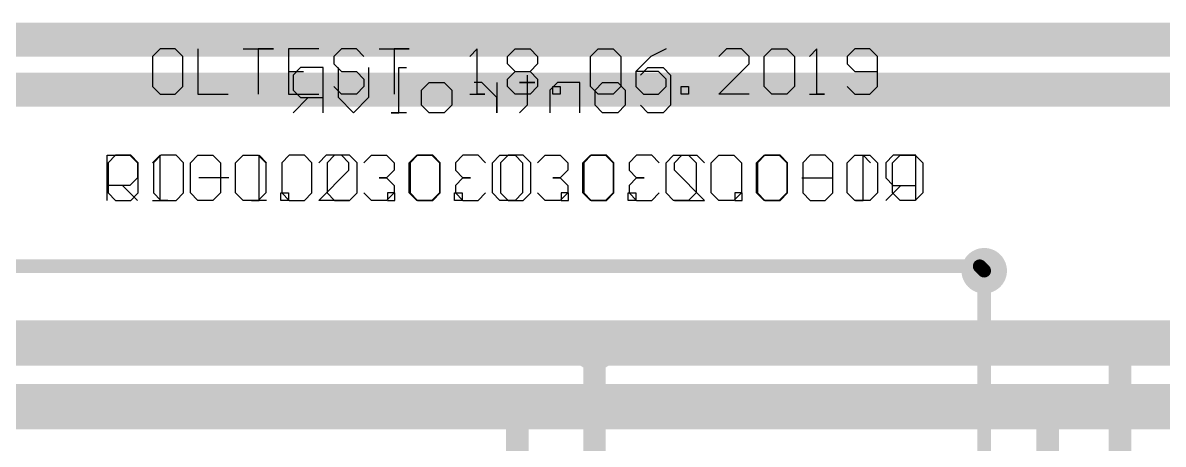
# Model space of a CAD drawing. Header units: millimetres. Extents: x 29 to 180, y 30 to 200.
# Drawn here: x 97.58 to 122.75, y 79.67 to 88.98 of the extents above; entities that cross this region are included whole.
import ezdxf

# ---------------------------------------------------------------- set-up
doc = ezdxf.new("R2010")
doc.units = ezdxf.units.MM
for name, color, linetype in [('BottomLayer', 5, 'Continuous'), ('BottomOverlay', 54, 'Continuous'), ('BottomSolder', 6, 'Continuous'), ('MultiLayer', 9, 'Continuous'), ('TopLayer', 1, 'Continuous'), ('TopOverlay', 2, 'Continuous'), ('TopSolder', 216, 'Continuous'), ('ViaHoleLayer', 16, 'Continuous')]:
    doc.layers.add(name, color=color, linetype=linetype)

msp = doc.modelspace()

# ---------------------------------------------------------------- linework, layer by layer
at = {"layer": 'BottomLayer'}
for points, const_width in [([(118.6, 83.5, 1), (119, 83.5, 1)], 0.4), ([(118.725, 83.5, 1), (118.875, 83.5, 1)], 0.15), ([(121.6, 81.9, 1), (122, 81.9, 1)], 0.4), ([(110, 81.8, 1), (110.4, 81.8, 1)], 0.4), ([(110.075, 81.8, 1), (110.325, 81.8, 1)], 0.25), ([(121.675, 81.9, 1), (121.925, 81.9, 1)], 0.25), ([(108.3, 80.5, 1), (108.7, 80.5, 1)], 0.4), ([(120, 80.5, 1), (120.4, 80.5, 1)], 0.4), ([(108.375, 80.5, 1), (108.625, 80.5, 1)], 0.25), ([(120.075, 80.5, 1), (120.325, 80.5, 1)], 0.25)]:
    msp.add_lwpolyline(points, format="xyb", close=True, dxfattribs=dict(at, const_width=const_width))
for points, const_width in [([(118.8, 71.5), (118.8, 83.5)], 0.3), ([(110.2, 72.35), (110.2, 81.8)], 0.5), ([(121.8, 71.525), (121.8, 81.9)], 0.5), ([(108.5, 72.425), (108.5, 80.5)], 0.5), ([(120.2, 71.55), (120.2, 80.5)], 0.5)]:
    msp.add_lwpolyline(points, dxfattribs=dict(at, const_width=const_width))
at = {"layer": 'BottomOverlay'}
for p, q in [((103.715, 87.989), (103.549, 87.822)), ((104.215, 87.989), (103.715, 87.989)), ((104.215, 86.989), (104.215, 87.989)), ((104.548, 87.323), (104.548, 87.989)), ((105.215, 87.989), (105.215, 87.323)), ((105.881, 86.989), (105.881, 87.989)), ((105.881, 87.989), (106.048, 87.989)), ((111.213, 87.822), (111.38, 87.989)), ((111.38, 87.989), (111.713, 87.989)), ((111.713, 87.989), (111.879, 87.822)), ((103.549, 87.822), (103.549, 87.489)), ((106.381, 87.489), (106.548, 87.656)), ((106.548, 87.656), (106.881, 87.656)), ((106.881, 87.656), (107.048, 87.489)), ((107.714, 87.656), (107.548, 87.656)), ((107.881, 87.489), (107.714, 87.656)), ((108.047, 87.656), (108.047, 86.989)), ((108.88, 87.656), (108.547, 87.656)), ((108.547, 87.656), (108.714, 87.656)), ((108.714, 87.822), (108.714, 87.656)), ((108.714, 87.656), (108.88, 87.656)), ((108.714, 87.656), (108.714, 87.156)), ((109.38, 87.656), (109.214, 87.489)), ((109.88, 87.656), (109.38, 87.656)), ((109.88, 86.989), (109.88, 87.656)), ((110.213, 87.489), (110.38, 87.656)), ((110.38, 87.656), (110.713, 87.656)), ((110.713, 87.656), (110.88, 87.489)), ((111.879, 87.822), (111.879, 87.156)), ((103.549, 87.489), (103.715, 87.323)), ((106.381, 87.156), (106.381, 87.489)), ((107.048, 87.489), (107.048, 87.156)), ((108.047, 87.323), (107.881, 87.489)), ((109.214, 87.489), (109.214, 86.989)), ((110.213, 87.156), (110.213, 87.489)), ((110.88, 87.489), (110.88, 87.156)), ((103.882, 87.323), (103.549, 86.989)), ((103.715, 87.323), (104.215, 87.323)), ((104.882, 86.989), (104.548, 87.323)), ((105.215, 87.323), (104.882, 86.989)), ((106.548, 86.989), (106.381, 87.156)), ((107.048, 87.156), (106.881, 86.989)), ((108.047, 86.989), (108.047, 87.323)), ((108.714, 87.156), (108.547, 86.989)), ((110.38, 86.989), (110.213, 87.156)), ((110.88, 87.156), (110.713, 86.989)), ((111.38, 86.989), (111.213, 87.156)), ((111.879, 87.156), (111.713, 86.989)), ((106.048, 86.989), (105.715, 86.989)), ((105.715, 86.989), (105.881, 86.989)), ((106.881, 86.989), (106.548, 86.989)), ((110.713, 86.989), (110.38, 86.989)), ((111.713, 86.989), (111.38, 86.989)), ((99.632, 86.05), (99.466, 85.883)), ((99.466, 85.883), (99.466, 85.217)), ((99.965, 86.05), (99.632, 86.05)), ((100.132, 85.883), (99.965, 86.05)), ((100.132, 85.217), (100.132, 85.883)), ((100.632, 86.05), (100.465, 85.883)), ((100.465, 85.883), (100.465, 85.217)), ((100.965, 86.05), (100.632, 86.05)), ((101.132, 85.883), (100.965, 86.05)), ((101.132, 85.217), (101.132, 85.883)), ((102.798, 85.05), (102.798, 86.05)), ((102.798, 86.05), (102.964, 85.883)), ((103.464, 86.05), (103.298, 85.883)), ((103.298, 85.883), (103.298, 85.217)), ((103.797, 86.05), (103.464, 86.05)), ((103.964, 85.883), (103.797, 86.05)), ((103.964, 85.217), (103.964, 85.883)), ((104.464, 86.05), (104.297, 85.883)), ((104.297, 85.883), (104.297, 85.217)), ((104.797, 86.05), (104.464, 86.05)), ((104.964, 85.883), (104.797, 86.05)), ((104.964, 85.217), (104.964, 85.883)), ((106.297, 86.05), (106.13, 85.883)), ((106.13, 85.883), (106.13, 85.217)), ((106.63, 86.05), (106.297, 86.05)), ((106.797, 85.883), (106.63, 86.05)), ((106.797, 85.217), (106.797, 85.883)), ((107.296, 86.05), (107.13, 85.883)), ((107.13, 85.883), (107.13, 85.717)), ((107.63, 86.05), (107.296, 86.05)), ((107.796, 85.883), (107.63, 86.05)), ((108.296, 86.05), (108.129, 85.883)), ((108.129, 85.883), (108.129, 85.217)), ((108.629, 86.05), (108.296, 86.05)), ((108.796, 85.883), (108.629, 86.05)), ((108.796, 85.217), (108.796, 85.883)), ((110.129, 86.05), (109.962, 85.883)), ((109.962, 85.883), (109.962, 85.217)), ((110.462, 86.05), (110.129, 86.05)), ((110.629, 85.883), (110.462, 86.05)), ((110.629, 85.217), (110.629, 85.883)), ((111.128, 86.05), (110.962, 85.883)), ((110.962, 85.883), (110.962, 85.717)), ((111.462, 86.05), (111.128, 86.05)), ((111.628, 85.883), (111.462, 86.05)), ((111.962, 85.883), (112.128, 86.05)), ((111.962, 85.717), (111.962, 85.883)), ((112.128, 86.05), (112.461, 86.05)), ((112.461, 86.05), (112.628, 85.883)), ((113.961, 86.05), (113.794, 85.883)), ((113.794, 85.883), (113.794, 85.217)), ((114.294, 86.05), (113.961, 86.05)), ((114.461, 85.883), (114.294, 86.05)), ((114.461, 85.217), (114.461, 85.883)), ((114.961, 86.05), (114.794, 85.883)), ((114.794, 85.883), (114.794, 85.217)), ((115.294, 86.05), (114.961, 86.05)), ((115.46, 85.883), (115.294, 86.05)), ((115.46, 85.217), (115.46, 85.883)), ((116.127, 85.05), (116.127, 86.05)), ((116.127, 86.05), (116.293, 85.883)), ((116.793, 86.05), (116.627, 85.883)), ((116.627, 85.883), (116.627, 85.55)), ((117.293, 86.05), (116.793, 86.05)), ((117.293, 85.05), (117.293, 86.05)), ((107.13, 85.717), (107.296, 85.55)), ((110.962, 85.717), (111.128, 85.55)), ((112.628, 85.05), (111.962, 85.717)), ((102.131, 85.55), (101.465, 85.55)), ((107.296, 85.55), (107.13, 85.383)), ((107.13, 85.383), (107.13, 85.217)), ((107.296, 85.55), (107.463, 85.55)), ((107.463, 85.55), (107.296, 85.55)), ((111.128, 85.55), (110.962, 85.383)), ((110.962, 85.383), (110.962, 85.217)), ((111.128, 85.55), (111.295, 85.55)), ((111.295, 85.55), (111.128, 85.55)), ((116.627, 85.55), (116.793, 85.383)), ((116.96, 85.383), (116.627, 85.05)), ((116.793, 85.383), (117.293, 85.383)), ((99.466, 85.217), (99.632, 85.05)), ((99.965, 85.05), (100.132, 85.217)), ((100.465, 85.217), (100.632, 85.05)), ((100.965, 85.05), (101.132, 85.217)), ((103.298, 85.217), (103.464, 85.05)), ((103.797, 85.05), (103.964, 85.217)), ((104.297, 85.217), (104.464, 85.05)), ((104.797, 85.05), (104.964, 85.217)), ((105.797, 85.217), (105.63, 85.217)), ((105.63, 85.217), (105.63, 85.05)), ((105.797, 85.05), (105.797, 85.217)), ((106.13, 85.217), (106.297, 85.05)), ((106.63, 85.05), (106.797, 85.217)), ((107.13, 85.217), (107.296, 85.05)), ((107.63, 85.05), (107.796, 85.217)), ((108.129, 85.217), (108.296, 85.05)), ((108.629, 85.05), (108.796, 85.217)), ((109.629, 85.217), (109.462, 85.217)), ((109.462, 85.217), (109.462, 85.05)), ((109.629, 85.05), (109.629, 85.217)), ((109.962, 85.217), (110.129, 85.05)), ((110.462, 85.05), (110.629, 85.217)), ((110.962, 85.217), (111.128, 85.05)), ((111.462, 85.05), (111.628, 85.217)), ((113.461, 85.217), (113.294, 85.217)), ((113.294, 85.217), (113.294, 85.05)), ((113.461, 85.05), (113.461, 85.217)), ((113.794, 85.217), (113.961, 85.05)), ((114.294, 85.05), (114.461, 85.217)), ((114.794, 85.217), (114.961, 85.05)), ((115.294, 85.05), (115.46, 85.217)), ((99.632, 85.05), (99.965, 85.05)), ((100.632, 85.05), (100.965, 85.05)), ((102.964, 85.05), (102.631, 85.05)), ((102.631, 85.05), (102.798, 85.05)), ((103.464, 85.05), (103.797, 85.05)), ((104.464, 85.05), (104.797, 85.05)), ((105.63, 85.05), (105.797, 85.05)), ((106.297, 85.05), (106.63, 85.05)), ((107.296, 85.05), (107.63, 85.05)), ((108.296, 85.05), (108.629, 85.05)), ((109.462, 85.05), (109.629, 85.05)), ((110.129, 85.05), (110.462, 85.05)), ((111.128, 85.05), (111.462, 85.05)), ((111.962, 85.05), (112.628, 85.05)), ((113.294, 85.05), (113.461, 85.05)), ((113.961, 85.05), (114.294, 85.05)), ((114.961, 85.05), (115.294, 85.05)), ((116.293, 85.05), (115.96, 85.05)), ((115.96, 85.05), (116.127, 85.05))]:
    msp.add_line(p, q, dxfattribs=at)
at = {"layer": 'BottomSolder', "const_width": 0.502}
for points in [[(118.549, 83.5, 1), (119.051, 83.5, 1)], [(109.949, 81.8, 1), (110.451, 81.8, 1)], [(121.549, 81.9, 1), (122.051, 81.9, 1)], [(108.249, 80.5, 1), (108.751, 80.5, 1)], [(119.949, 80.5, 1), (120.451, 80.5, 1)]]:
    msp.add_lwpolyline(points, format="xyb", close=True, dxfattribs=at)
at = {"layer": 'MultiLayer', "const_width": 0.4}
for points in [[(118.6, 83.5, 1), (119, 83.5, 1)], [(121.6, 81.9, 1), (122, 81.9, 1)], [(110, 81.8, 1), (110.4, 81.8, 1)], [(108.3, 80.5, 1), (108.7, 80.5, 1)], [(120, 80.5, 1), (120.4, 80.5, 1)]]:
    msp.add_lwpolyline(points, format="xyb", close=True, dxfattribs=at)
at = {"layer": 'TopLayer'}
for points, const_width in [([(70.1, 88.6), (138.9, 88.6)], 0.75), ([(71.1, 87.5), (139.9, 87.5)], 0.75), ([(79.5, 83.6), (118.7, 83.6)], 0.3), ([(118.7, 83.6), (118.8, 83.5)], 0.3), ([(81.704, 81.904), (130.4, 81.904)], 1), ([(83.2, 80.5), (108.5, 80.5)], 1), ([(108.5, 80.5), (120.2, 80.5)], 1), ([(120.2, 80.5), (143.2, 80.5)], 1)]:
    msp.add_lwpolyline(points, dxfattribs=dict(at, const_width=const_width))
for points, const_width in [([(118.6, 83.5, 1), (119, 83.5, 1)], 0.4), ([(118.625, 83.6, 1), (118.775, 83.6, 1)], 0.15), ([(118.625, 83.6, 1), (118.775, 83.6, 1)], 0.15), ([(118.725, 83.5, 1), (118.875, 83.5, 1)], 0.15), ([(121.6, 81.9, 1), (122, 81.9, 1)], 0.4), ([(110, 81.8, 1), (110.4, 81.8, 1)], 0.4), ([(108.25, 80.5, 1), (108.75, 80.5, 1)], 0.5), ([(108.25, 80.5, 1), (108.75, 80.5, 1)], 0.5), ([(108.3, 80.5, 1), (108.7, 80.5, 1)], 0.4), ([(119.95, 80.5, 1), (120.45, 80.5, 1)], 0.5), ([(119.95, 80.5, 1), (120.45, 80.5, 1)], 0.5), ([(120, 80.5, 1), (120.4, 80.5, 1)], 0.4)]:
    msp.add_lwpolyline(points, format="xyb", close=True, dxfattribs=dict(at, const_width=const_width))
at = {"layer": 'TopOverlay'}
for p, q in [((100.615, 88.399), (100.448, 88.233)), ((100.948, 88.399), (100.615, 88.399)), ((101.115, 88.233), (100.948, 88.399)), ((101.448, 88.399), (101.448, 87.4)), ((102.448, 88.399), (103.114, 88.399)), ((103.114, 88.399), (102.781, 88.399)), ((102.781, 88.399), (102.781, 87.4)), ((104.114, 88.399), (103.447, 88.399)), ((103.447, 88.399), (103.447, 87.4)), ((104.614, 88.399), (104.447, 88.233)), ((104.947, 88.399), (104.614, 88.399)), ((105.113, 88.233), (104.947, 88.399)), ((105.447, 88.399), (106.113, 88.399)), ((106.113, 88.399), (105.78, 88.399)), ((105.78, 88.399), (105.78, 87.4)), ((107.613, 88.399), (107.446, 88.233)), ((107.613, 87.4), (107.613, 88.399)), ((108.279, 88.233), (108.446, 88.399)), ((108.446, 88.399), (108.779, 88.399)), ((108.779, 88.399), (108.945, 88.233)), ((110.112, 88.233), (110.278, 88.399)), ((110.278, 88.399), (110.612, 88.399)), ((110.612, 88.399), (110.778, 88.233)), ((111.778, 88.399), (111.445, 88.233)), ((113.111, 88.399), (112.944, 88.233)), ((113.444, 88.399), (113.111, 88.399)), ((113.611, 88.233), (113.444, 88.399)), ((113.944, 88.233), (114.11, 88.399)), ((114.11, 88.399), (114.444, 88.399)), ((114.444, 88.399), (114.61, 88.233)), ((115.11, 88.399), (114.944, 88.233)), ((115.11, 87.4), (115.11, 88.399)), ((115.943, 88.399), (115.777, 88.233)), ((116.276, 88.399), (115.943, 88.399)), ((116.443, 88.233), (116.276, 88.399)), ((100.448, 88.233), (100.448, 87.566)), ((101.115, 87.566), (101.115, 88.233)), ((104.447, 88.233), (104.447, 88.066)), ((108.279, 88.066), (108.279, 88.233)), ((108.945, 88.233), (108.945, 88.066)), ((110.112, 87.566), (110.112, 88.233)), ((110.778, 88.233), (110.778, 87.566)), ((111.445, 88.233), (111.111, 87.899)), ((113.611, 88.066), (113.611, 88.233)), ((113.944, 87.566), (113.944, 88.233)), ((114.61, 88.233), (114.61, 87.566)), ((115.777, 88.233), (115.777, 88.066)), ((116.443, 87.566), (116.443, 88.233)), ((103.447, 87.899), (103.78, 87.899)), ((104.447, 88.066), (104.614, 87.899)), ((104.614, 87.899), (104.947, 87.899)), ((104.947, 87.899), (105.113, 87.733)), ((108.446, 87.899), (108.279, 88.066)), ((108.279, 87.733), (108.446, 87.899)), ((108.446, 87.899), (108.779, 87.899)), ((108.945, 88.066), (108.779, 87.899)), ((108.779, 87.899), (108.945, 87.733)), ((111.111, 87.899), (111.111, 87.566)), ((111.611, 87.899), (111.111, 87.899)), ((111.778, 87.733), (111.611, 87.899)), ((112.944, 87.4), (113.611, 88.066)), ((115.777, 88.066), (115.943, 87.899)), ((115.943, 87.899), (116.443, 87.899)), ((105.113, 87.733), (105.113, 87.566)), ((108.279, 87.566), (108.279, 87.733)), ((108.945, 87.733), (108.945, 87.566)), ((111.778, 87.566), (111.778, 87.733)), ((100.448, 87.566), (100.615, 87.4)), ((100.615, 87.4), (100.948, 87.4)), ((100.948, 87.4), (101.115, 87.566)), ((101.448, 87.4), (102.114, 87.4)), ((103.447, 87.4), (104.114, 87.4)), ((104.614, 87.4), (104.447, 87.566)), ((104.947, 87.4), (104.614, 87.4)), ((105.113, 87.566), (104.947, 87.4)), ((107.446, 87.4), (107.779, 87.4)), ((107.779, 87.4), (107.613, 87.4)), ((108.446, 87.4), (108.279, 87.566)), ((108.779, 87.4), (108.446, 87.4)), ((108.945, 87.566), (108.779, 87.4)), ((109.279, 87.4), (109.279, 87.566)), ((109.279, 87.566), (109.445, 87.566)), ((109.445, 87.4), (109.279, 87.4)), ((109.445, 87.566), (109.445, 87.4)), ((110.278, 87.4), (110.112, 87.566)), ((110.612, 87.4), (110.278, 87.4)), ((110.778, 87.566), (110.612, 87.4)), ((111.111, 87.566), (111.278, 87.4)), ((111.278, 87.4), (111.611, 87.4)), ((111.611, 87.4), (111.778, 87.566)), ((112.111, 87.4), (112.111, 87.566)), ((112.111, 87.566), (112.278, 87.566)), ((112.278, 87.4), (112.111, 87.4)), ((112.278, 87.566), (112.278, 87.4)), ((113.611, 87.4), (112.944, 87.4)), ((114.11, 87.4), (113.944, 87.566)), ((114.444, 87.4), (114.11, 87.4)), ((114.61, 87.566), (114.444, 87.4)), ((114.944, 87.4), (115.277, 87.4)), ((115.277, 87.4), (115.11, 87.4)), ((115.777, 87.566), (115.943, 87.4)), ((115.943, 87.4), (116.276, 87.4)), ((116.276, 87.4), (116.443, 87.566)), ((99.449, 85.05), (99.449, 86.05)), ((99.449, 86.05), (99.948, 86.05)), ((99.948, 86.05), (100.115, 85.883)), ((100.115, 85.883), (100.115, 85.55)), ((100.615, 86.05), (100.448, 85.883)), ((100.615, 85.05), (100.615, 86.05)), ((101.281, 85.883), (101.448, 86.05)), ((101.281, 85.217), (101.281, 85.883)), ((101.448, 86.05), (101.781, 86.05)), ((101.781, 86.05), (101.948, 85.883)), ((101.948, 85.883), (101.948, 85.217)), ((102.281, 85.883), (102.448, 86.05)), ((102.281, 85.217), (102.281, 85.883)), ((102.448, 86.05), (102.781, 86.05)), ((102.781, 86.05), (102.947, 85.883)), ((102.947, 85.883), (102.947, 85.217)), ((104.28, 86.05), (104.114, 85.883)), ((104.614, 86.05), (104.28, 86.05)), ((104.78, 85.883), (104.614, 86.05)), ((104.78, 85.717), (104.78, 85.883)), ((105.113, 85.883), (105.28, 86.05)), ((105.28, 86.05), (105.613, 86.05)), ((105.613, 86.05), (105.78, 85.883)), ((105.78, 85.883), (105.78, 85.717)), ((106.113, 85.883), (106.28, 86.05)), ((106.113, 85.217), (106.113, 85.883)), ((106.28, 86.05), (106.613, 86.05)), ((106.613, 86.05), (106.779, 85.883)), ((106.779, 85.883), (106.779, 85.217)), ((107.946, 85.883), (108.112, 86.05)), ((107.946, 85.217), (107.946, 85.883)), ((108.112, 86.05), (108.446, 86.05)), ((108.446, 86.05), (108.612, 85.883)), ((108.612, 85.883), (108.612, 85.217)), ((108.945, 85.883), (109.112, 86.05)), ((109.112, 86.05), (109.445, 86.05)), ((109.445, 86.05), (109.612, 85.883)), ((109.612, 85.883), (109.612, 85.717)), ((109.945, 85.883), (110.112, 86.05)), ((109.945, 85.217), (109.945, 85.883)), ((110.112, 86.05), (110.445, 86.05)), ((110.445, 86.05), (110.612, 85.883)), ((110.612, 85.883), (110.612, 85.217)), ((111.778, 85.883), (111.945, 86.05)), ((111.778, 85.217), (111.778, 85.883)), ((111.945, 86.05), (112.278, 86.05)), ((112.278, 86.05), (112.444, 85.883)), ((112.444, 85.883), (112.444, 85.217)), ((112.778, 85.883), (112.944, 86.05)), ((112.778, 85.217), (112.778, 85.883)), ((112.944, 86.05), (113.277, 86.05)), ((113.277, 86.05), (113.444, 85.883)), ((113.444, 85.883), (113.444, 85.217)), ((113.777, 85.883), (113.944, 86.05)), ((113.777, 85.217), (113.777, 85.883)), ((113.944, 86.05), (114.277, 86.05)), ((114.277, 86.05), (114.444, 85.883)), ((114.444, 85.883), (114.444, 85.217)), ((115.777, 85.883), (115.943, 86.05)), ((115.777, 85.217), (115.777, 85.883)), ((115.943, 86.05), (116.276, 86.05)), ((116.276, 86.05), (116.443, 85.883)), ((116.443, 85.883), (116.443, 85.217)), ((116.776, 85.883), (116.943, 86.05)), ((116.776, 85.217), (116.776, 85.883)), ((116.943, 86.05), (117.276, 86.05)), ((117.276, 86.05), (117.443, 85.883)), ((117.443, 85.883), (117.443, 85.217)), ((104.114, 85.05), (104.78, 85.717)), ((105.78, 85.717), (105.613, 85.55)), ((109.612, 85.717), (109.445, 85.55)), ((99.948, 85.383), (99.449, 85.383)), ((99.782, 85.383), (100.115, 85.05)), ((100.115, 85.55), (99.948, 85.383)), ((105.613, 85.55), (105.447, 85.55)), ((105.447, 85.55), (105.613, 85.55)), ((105.613, 85.55), (105.78, 85.383)), ((105.78, 85.383), (105.78, 85.217)), ((109.445, 85.55), (109.279, 85.55)), ((109.279, 85.55), (109.445, 85.55)), ((109.445, 85.55), (109.612, 85.383)), ((109.612, 85.383), (109.612, 85.217)), ((114.777, 85.55), (115.443, 85.55)), ((101.448, 85.05), (101.281, 85.217)), ((101.948, 85.217), (101.781, 85.05)), ((102.448, 85.05), (102.281, 85.217)), ((102.947, 85.217), (102.781, 85.05)), ((103.281, 85.05), (103.281, 85.217)), ((103.281, 85.217), (103.447, 85.217)), ((103.447, 85.217), (103.447, 85.05)), ((105.28, 85.05), (105.113, 85.217)), ((105.78, 85.217), (105.613, 85.05)), ((106.28, 85.05), (106.113, 85.217)), ((106.779, 85.217), (106.613, 85.05)), ((107.113, 85.05), (107.113, 85.217)), ((107.113, 85.217), (107.279, 85.217)), ((107.279, 85.217), (107.279, 85.05)), ((108.112, 85.05), (107.946, 85.217)), ((108.612, 85.217), (108.446, 85.05)), ((109.112, 85.05), (108.945, 85.217)), ((109.612, 85.217), (109.445, 85.05)), ((110.112, 85.05), (109.945, 85.217)), ((110.612, 85.217), (110.445, 85.05)), ((110.945, 85.05), (110.945, 85.217)), ((110.945, 85.217), (111.111, 85.217)), ((111.111, 85.217), (111.111, 85.05)), ((111.945, 85.05), (111.778, 85.217)), ((112.444, 85.217), (112.278, 85.05)), ((112.944, 85.05), (112.778, 85.217)), ((113.444, 85.217), (113.277, 85.05)), ((113.944, 85.05), (113.777, 85.217)), ((114.444, 85.217), (114.277, 85.05)), ((115.943, 85.05), (115.777, 85.217)), ((116.443, 85.217), (116.276, 85.05)), ((116.943, 85.05), (116.776, 85.217)), ((117.443, 85.217), (117.276, 85.05)), ((100.448, 85.05), (100.781, 85.05)), ((100.781, 85.05), (100.615, 85.05)), ((101.781, 85.05), (101.448, 85.05)), ((102.781, 85.05), (102.448, 85.05)), ((103.447, 85.05), (103.281, 85.05)), ((104.78, 85.05), (104.114, 85.05)), ((105.613, 85.05), (105.28, 85.05)), ((106.613, 85.05), (106.28, 85.05)), ((107.279, 85.05), (107.113, 85.05)), ((108.446, 85.05), (108.112, 85.05)), ((109.445, 85.05), (109.112, 85.05)), ((110.445, 85.05), (110.112, 85.05)), ((111.111, 85.05), (110.945, 85.05)), ((112.278, 85.05), (111.945, 85.05)), ((113.277, 85.05), (112.944, 85.05)), ((114.277, 85.05), (113.944, 85.05)), ((116.276, 85.05), (115.943, 85.05)), ((117.276, 85.05), (116.943, 85.05))]:
    msp.add_line(p, q, dxfattribs=at)
at = {"layer": 'TopSolder', "const_width": 0.502}
for points in [[(118.549, 83.5, 1), (119.051, 83.5, 1)], [(109.949, 81.8, 1), (110.451, 81.8, 1)], [(121.549, 81.9, 1), (122.051, 81.9, 1)], [(108.249, 80.5, 1), (108.751, 80.5, 1)], [(119.949, 80.5, 1), (120.451, 80.5, 1)]]:
    msp.add_lwpolyline(points, format="xyb", close=True, dxfattribs=at)
at = {"layer": 'ViaHoleLayer', "const_width": 0.25}
for points in [[(118.675, 83.5, 1), (118.925, 83.5, 1)], [(110.075, 81.8, 1), (110.325, 81.8, 1)], [(121.675, 81.9, 1), (121.925, 81.9, 1)], [(108.375, 80.5, 1), (108.625, 80.5, 1)], [(120.075, 80.5, 1), (120.325, 80.5, 1)]]:
    msp.add_lwpolyline(points, format="xyb", close=True, dxfattribs=at)

doc.saveas('drawing.dxf')
